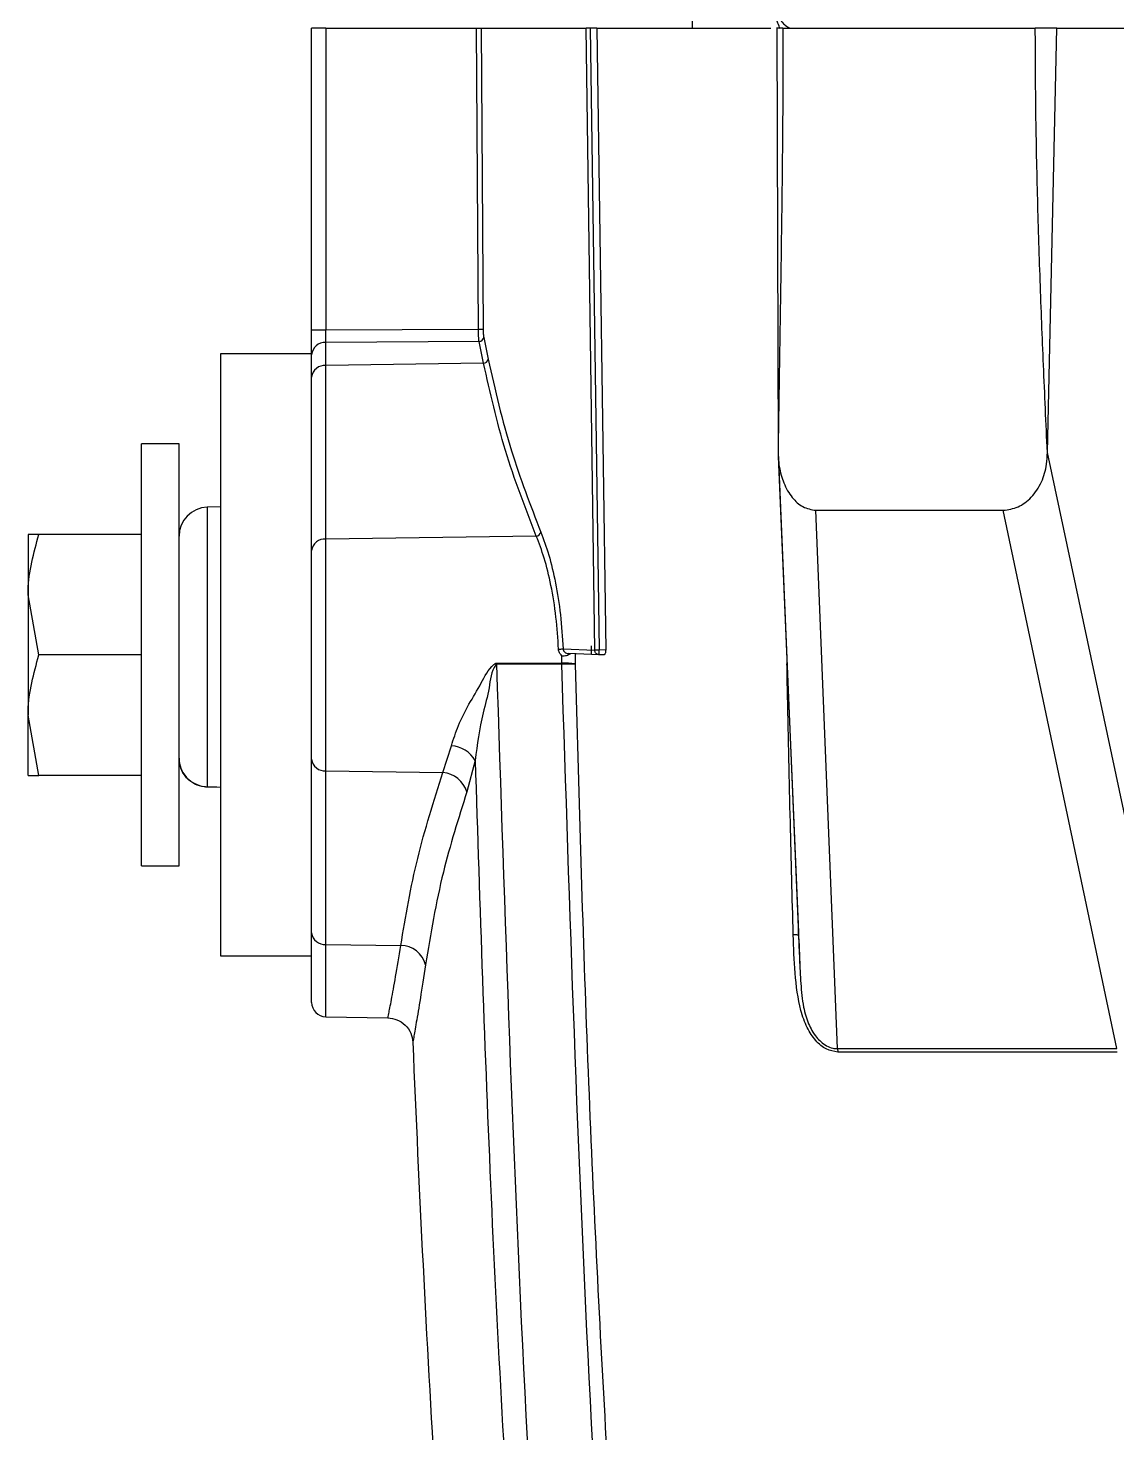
# Model space of a CAD drawing. Extents: x 7 to 113, y 1 to 87.
# Drawn here: x 44.72 to 46.978, y 7.975 to 10.888 of the extents above; entities that cross this region are included whole.
import ezdxf

# ---------------------------------------------------------------- set-up
doc = ezdxf.new("R2010")
doc.units = 0
doc.header["$MEASUREMENT"] = 0
doc.layers.add('OBJECT', color=7, linetype='CONTINUOUS')

msp = doc.modelspace()

# ---------------------------------------------------------------- linework, layer by layer
at = {"layer": 'OBJECT'}
for p, q in [((46.0984, 10.8882), (46.0984, 10.9152)), ((45.3083, 10.2624), (45.3083, 10.8882)), ((45.3375, 10.8882), (45.3083, 10.8882)), ((45.3375, 10.8882), (45.3375, 10.2624)), ((45.3375, 10.8882), (45.6503, 10.8882)), ((45.6542, 10.2639), (45.6503, 10.8882)), ((45.66, 10.8882), (45.6639, 10.2641)), ((45.66, 10.8882), (45.8773, 10.8882)), ((45.8953, 9.5984), (45.8773, 10.8882)), ((45.8862, 10.8882), (45.9042, 9.5987)), ((45.9, 10.8882), (45.8862, 10.8882)), ((45.9, 10.8882), (45.918, 9.5982)), ((45.9, 10.8882), (46.2607, 10.8882)), ((46.2728, 10.8882), (46.2754, 10.0082)), ((46.2857, 10.8882), (46.8089, 10.8882)), ((46.834, 10.0082), (46.8534, 10.8882)), ((46.8534, 10.8882), (47.0211, 10.8882)), ((45.3083, 10.2624), (45.3375, 10.2624)), ((45.3375, 10.2624), (45.6542, 10.2639)), ((45.6555, 10.2382), (45.3378, 10.2365)), ((45.3378, 10.1886), (45.3378, 10.2365)), ((45.6648, 10.1932), (45.6555, 10.2382)), ((45.6652, 10.2469), (45.6745, 10.2013)), ((45.1203, 8.9632), (45.1203, 10.2132)), ((45.1203, 10.2132), (45.3083, 10.2132)), ((45.3083, 8.9632), (45.3083, 10.2132)), ((45.6648, 10.1932), (45.3378, 10.1886)), ((45.3378, 9.8286), (45.3378, 10.1886)), ((45.0333, 10.0257), (44.9553, 10.0257)), ((44.9553, 9.1507), (44.9553, 10.0257)), ((45.0333, 9.1507), (45.0333, 10.0257)), ((46.2754, 10.0082), (46.3178, 9.007)), ((46.2759, 10), (46.3178, 9.013)), ((47.0471, 9.007), (46.834, 10.0082)), ((45.1203, 9.8952), (45.0918, 9.8945)), ((45.0918, 9.8945), (45.0918, 9.315)), ((46.3536, 9.8882), (46.7425, 9.8882)), ((46.3989, 8.7717), (46.3536, 9.8882)), ((46.9781, 8.7717), (46.7425, 9.8882)), ((44.7203, 9.8382), (44.7203, 9.7132)), ((44.9553, 9.8382), (44.7427, 9.8382)), ((45.7742, 9.8347), (45.3378, 9.8286)), ((45.3378, 9.3478), (45.3378, 9.8286)), ((44.7427, 9.5882), (44.7203, 9.7132)), ((44.7203, 9.7132), (44.7203, 9.4632)), ((44.9553, 9.5882), (44.7427, 9.5882)), ((45.8271, 9.571), (45.8268, 9.5867)), ((45.8296, 9.6007), (45.8953, 9.5984)), ((45.9042, 9.5887), (45.841, 9.5909)), ((45.8545, 9.5904), (45.8549, 9.5701)), ((45.8884, 9.5893), (45.8884, 9.6074)), ((45.918, 9.5982), (45.9042, 9.5987)), ((45.9142, 9.5884), (45.9042, 9.5887)), ((45.6917, 9.5711), (45.8271, 9.571)), ((45.8271, 9.5688), (45.6917, 9.5689)), ((45.8271, 9.571), (45.8271, 9.5688)), ((45.8549, 9.5701), (45.8549, 9.5692)), ((44.7427, 9.3382), (44.7203, 9.4632)), ((44.7203, 9.3382), (44.7203, 9.4632)), ((45.5806, 9.3444), (45.598, 9.3999)), ((45.6473, 9.369), (45.6302, 9.3041)), ((44.9553, 9.3382), (44.7427, 9.3382)), ((45.3378, 9.3478), (45.5806, 9.3444)), ((45.3378, 8.9878), (45.3378, 9.3478)), ((45.1203, 9.3131), (45.0918, 9.3139)), ((44.9553, 9.1507), (45.0333, 9.1507)), ((46.3178, 9.0069), (46.3176, 9.0193)), ((46.3178, 9.007), (46.3178, 9.0069)), ((45.3378, 8.9878), (45.4931, 8.9856)), ((45.3378, 8.8377), (45.3378, 8.9878)), ((46.3184, 8.9993), (46.3215, 8.9263)), ((45.3083, 8.9632), (45.1203, 8.9632)), ((45.3378, 8.8377), (45.4665, 8.8355)), ((46.3989, 8.7717), (46.3995, 8.7647))]:
    msp.add_line(p, q, dxfattribs=at)
at = {"layer": 'OBJECT', "flags": 128}
msp.add_lwpolyline([(45.0918, 9.315), (45.1117, 9.3144), (45.1203, 9.3142)], dxfattribs=at)
at = {"layer": 'OBJECT'}
for centre, radius, start, end in [((45.542, 19.4472), 9.184, 270.69999, 270.76034), ((45.3363, 10.2084), 0.0281, 87.0236, 175.6062), ((45.6553, 10.2482), 0.01, 271.1324, 352.4571), ((45.6646, 10.2033), 0.0101, 270.9826, 348.8073), ((45.3355, 10.1613), 0.0274, 85.209, 173.0881), ((45.0933, 9.8345), 0.06, 91.5, 180), ((45.3355, 9.8013), 0.0274, 85.2089, 173.0882), ((45.7728, 9.8458), 0.0112, 277.0341, 345.0761), ((45.817, 9.7151), 0.115, 271.6073, 276.2514), ((45.9759, 9.5937), 0.0719, 176.015, 183.985), ((44.0112, 9.57), 1.6804, 359.9629, 0.0371), ((45.8332, 9.3262), 0.2448, 84.9098, 91.4342), ((45.8532, 8.5991), 0.9701, 89.8987, 91.5438), ((45.5942, 9.3389), 0.0611, 29.5564, 86.4077), ((45.3355, 9.3751), 0.0274, 186.9118, 274.7911), ((45.575, 9.2869), 0.0578, 17.2703, 84.4675), ((45.1079, 9.3144), 0.0162, 178.0917, 181.9083), ((45.3355, 9.0151), 0.0274, 186.9119, 274.791), ((45.4932, 8.9331), 0.0525, 13.8081, 90.0654), ((45.3383, 8.8677), 0.03, 180, 269), ((96.1343, 10.8882), 50.66, 182.37923, 183.42528)]:
    msp.add_arc(centre, radius, start, end, dxfattribs=at)
for points, knots in [([(46.2801, 10.8871), (46.2783, 10.8906), (46.2745, 10.898), (46.2723, 10.9093), (46.2711, 10.9152)], [0, 0, 0, 0, 0.476233, 1, 1, 1, 1]), ([(46.274, 10.925), (46.275, 10.9211), (46.2797, 10.9035), (46.2885, 10.8947), (46.2967, 10.89), (46.2999, 10.8882)], [0, 0, 0, 0, 0.1467734, 0.6725277, 1, 1, 1, 1]), ([(45.6503, 10.8882), (45.6514, 10.8882), (45.6531, 10.8882), (45.6551, 10.8882), (45.6565, 10.8882), (45.6577, 10.8882), (45.6586, 10.8882), (45.6596, 10.8882), (45.6598, 10.8882), (45.66, 10.8882)], [0, 0, 0, 0, 0.235207, 0.351552, 0.467887, 0.584228, 0.700573, 0.816902, 1, 1, 1, 1]), ([(45.8862, 10.8882), (45.8857, 10.8882), (45.8846, 10.8882), (45.883, 10.8882), (45.8815, 10.8882), (45.8801, 10.8882), (45.879, 10.8882), (45.878, 10.8882), (45.8775, 10.8882), (45.8773, 10.8882)], [0, 0, 0, 0, 0.143851, 0.287677, 0.431526, 0.575369, 0.719208, 0.857742, 1, 1, 1, 1]), ([(46.2857, 10.8882), (46.282, 10.8882), (46.2746, 10.8882), (46.2719, 10.8882), (46.2726, 10.8882), (46.2728, 10.8882)], [0, 0, 0, 0, 0.425026, 0.850044, 1, 1, 1, 1]), ([(46.2857, 10.8882), (46.2856, 10.8333), (46.2853, 10.7184), (46.2835, 10.5438), (46.2811, 10.3658), (46.2782, 10.1873), (46.2763, 10.0686), (46.2754, 10.0082)], [0, 0, 0, 0, 0.187145, 0.391348, 0.595125, 0.793954, 1, 1, 1, 1]), ([(46.834, 10.0082), (46.8312, 10.0686), (46.8258, 10.1873), (46.8188, 10.3658), (46.8133, 10.5438), (46.8096, 10.7184), (46.8091, 10.8333), (46.8089, 10.8882)], [0, 0, 0, 0, 0.206023, 0.404822, 0.608638, 0.812834, 1, 1, 1, 1]), ([(46.8534, 10.8882), (46.8466, 10.8882), (46.8331, 10.8882), (46.8181, 10.8882), (46.8108, 10.8882), (46.8089, 10.8882)], [0, 0, 0, 0, 0.425021, 0.850046, 1, 1, 1, 1]), ([(45.3083, 10.2106), (45.3083, 10.2135), (45.3083, 10.2194), (45.3083, 10.2322), (45.3083, 10.2467), (45.3083, 10.2572), (45.3083, 10.2624)], [0, 0, 0, 0, 0.250003, 0.499813, 0.750165, 1, 1, 1, 1]), ([(45.3378, 10.2365), (45.3378, 10.238), (45.3377, 10.2409), (45.3376, 10.2473), (45.3375, 10.2546), (45.3375, 10.2598), (45.3375, 10.2624)], [0, 0, 0, 0, 0.2494547, 0.4998675, 0.749774, 1, 1, 1, 1]), ([(45.6555, 10.2382), (45.6553, 10.2396), (45.655, 10.2426), (45.6546, 10.2489), (45.6543, 10.2561), (45.6542, 10.2613), (45.6542, 10.2639)], [0, 0, 0, 0, 0.24939, 0.499166, 0.749323, 1, 1, 1, 1]), ([(45.6639, 10.2641), (45.6639, 10.2623), (45.664, 10.2589), (45.6643, 10.2541), (45.6647, 10.2498), (45.665, 10.2479), (45.6652, 10.2469)], [0, 0, 0, 0, 0.248921, 0.499835, 0.751191, 1, 1, 1, 1]), ([(45.6745, 10.2013), (45.6888, 10.1379), (45.716, 10.0173), (45.7619, 9.899), (45.7836, 9.8429)], [0, 0, 0, 0, 0.5257202, 1, 1, 1, 1]), ([(45.7742, 9.8347), (45.7513, 9.8937), (45.7055, 10.012), (45.6784, 10.1327), (45.6648, 10.1932)], [0, 0, 0, 0, 0.498477, 1, 1, 1, 1]), ([(46.2754, 10.0082), (46.2755, 10.0044), (46.2758, 9.9945), (46.2786, 9.9726), (46.2867, 9.9428), (46.3038, 9.9136), (46.3269, 9.8928), (46.3445, 9.8898), (46.3536, 9.8882)], [0, 0, 0, 0, 0.0612938, 0.1579775, 0.3530257, 0.5689643, 0.7756011, 1, 1, 1, 1]), ([(46.7425, 9.8882), (46.753, 9.8897), (46.7738, 9.8927), (46.802, 9.9139), (46.8228, 9.9451), (46.8329, 9.9788), (46.8337, 10), (46.834, 10.0082)], [0, 0, 0, 0, 0.217937, 0.435233, 0.661573, 0.868603, 1, 1, 1, 1]), ([(44.7203, 9.7132), (44.7203, 9.7162), (44.7207, 9.7584), (44.7321, 9.7998), (44.7427, 9.8382)], [0, 0, 0, 0, 0.070213, 1, 1, 1, 1]), ([(44.7427, 9.8382), (44.7335, 9.8382), (44.7216, 9.8382), (44.7206, 9.8382), (44.7203, 9.8382)], [0, 0, 0, 0, 0.7681508, 1, 1, 1, 1]), ([(45.8203, 9.6001), (45.8188, 9.6225), (45.8159, 9.6687), (45.8053, 9.7331), (45.7911, 9.7909), (45.7798, 9.8201), (45.7742, 9.8347)], [0, 0, 0, 0, 0.242737, 0.499356, 0.749988, 1, 1, 1, 1]), ([(45.7836, 9.8429), (45.7892, 9.8279), (45.8005, 9.7977), (45.8144, 9.7386), (45.8251, 9.6723), (45.8281, 9.6246), (45.8296, 9.6007)], [0, 0, 0, 0, 0.249476, 0.499686, 0.749415, 1, 1, 1, 1]), ([(45.3083, 9.3718), (45.3083, 9.3853), (45.3083, 9.4126), (45.3083, 9.4663), (45.3083, 9.5258), (45.3083, 9.5882), (45.3083, 9.6507), (45.3083, 9.7102), (45.3083, 9.7639), (45.3083, 9.7912), (45.3083, 9.8046)], [0, 0, 0, 0, 0.123305, 0.25, 0.376695, 0.5, 0.623305, 0.75, 0.876695, 1, 1, 1, 1]), ([(44.7203, 9.4632), (44.7203, 9.4662), (44.7207, 9.5084), (44.7321, 9.5498), (44.7427, 9.5882)], [0, 0, 0, 0, 0.070214, 1, 1, 1, 1]), ([(45.8268, 9.5867), (45.825, 9.5886), (45.8225, 9.5915), (45.8207, 9.5963), (45.8204, 9.5988), (45.8203, 9.6001)], [0, 0, 0, 0, 0.499445, 0.751584, 1, 1, 1, 1]), ([(45.8268, 9.5867), (45.8285, 9.5866), (45.8319, 9.5863), (45.8385, 9.5875), (45.8425, 9.5895), (45.8451, 9.5908)], [0, 0, 0, 0, 0.252438, 0.503217, 1, 1, 1, 1]), ([(45.8296, 9.6007), (45.8296, 9.6001), (45.8298, 9.5988), (45.8309, 9.5963), (45.8331, 9.5936), (45.8368, 9.5914), (45.8396, 9.5911), (45.841, 9.5909)], [0, 0, 0, 0, 0.117751, 0.236264, 0.479976, 0.736393, 1, 1, 1, 1]), ([(45.8953, 9.5984), (45.8957, 9.5985), (45.8965, 9.5985), (45.8987, 9.5986), (45.9013, 9.5986), (45.9032, 9.5987), (45.9042, 9.5987)], [0, 0, 0, 0, 0.249948, 0.499967, 0.749993, 1, 1, 1, 1]), ([(45.9042, 9.5887), (45.9041, 9.5887), (45.9039, 9.5887), (45.9034, 9.5888), (45.9023, 9.5889), (45.9003, 9.5896), (45.898, 9.5913), (45.8963, 9.5937), (45.8955, 9.5961), (45.8953, 9.5976), (45.8953, 9.5984)], [0, 0, 0, 0, 0.013718, 0.037881, 0.117462, 0.241308, 0.499767, 0.695357, 0.834141, 1, 1, 1, 1]), ([(45.918, 9.5982), (45.918, 9.5972), (45.9179, 9.5951), (45.9174, 9.5923), (45.9166, 9.5901), (45.9155, 9.5886), (45.9146, 9.5884), (45.9142, 9.5884)], [0, 0, 0, 0, 0.1904146, 0.380721, 0.5749326, 0.7832683, 1, 1, 1, 1]), ([(45.598, 9.3999), (45.6025, 9.4138), (45.6114, 9.4416), (45.6338, 9.486), (45.6595, 9.5275), (45.6749, 9.5589), (45.6882, 9.5701), (45.6902, 9.571), (45.6912, 9.5711), (45.6917, 9.5711)], [0, 0, 0, 0, 0.249937, 0.500626, 0.749427, 0.968478, 0.986306, 0.993527, 1, 1, 1, 1]), ([(45.6917, 9.5689), (45.6916, 9.5689), (45.6914, 9.5689), (45.6911, 9.5688), (45.6905, 9.5684), (45.6803, 9.5544), (45.6776, 9.5178), (45.6584, 9.4523), (45.6518, 9.4022), (45.6473, 9.369)], [0, 0, 0, 0, 0.001142, 0.002301, 0.004791, 0.01068, 0.246792, 0.502027, 1, 1, 1, 1]), ([(45.6917, 9.5689), (45.7087, 9.0494), (45.7427, 8.01), (45.8542, 6.4541), (45.9689, 5.4208), (46.0263, 4.9045)], [0, 0, 0, 0, 0.333336, 0.666886, 1, 1, 1, 1]), ([(46.1518, 4.9982), (46.0961, 5.504), (45.9847, 6.5165), (45.8765, 8.0412), (45.8436, 9.0597), (45.8271, 9.5688)], [0, 0, 0, 0, 0.33303, 0.666639, 1, 1, 1, 1]), ([(45.8549, 9.5692), (45.862, 9.3115), (45.876, 8.7993), (45.9126, 8.0364), (45.9608, 7.2687), (46.0218, 6.502), (46.0939, 5.742), (46.1512, 5.2452), (46.1793, 5.0012)], [0, 0, 0, 0, 0.168843, 0.335534, 0.500076, 0.67255, 0.839189, 1, 1, 1, 1]), ([(46.3069, 9.0076), (46.3049, 9.0854), (46.3006, 9.2503), (46.2963, 9.4379), (46.2943, 9.5477), (46.2939, 9.5704)], [0, 0, 0, 0, 0.414648, 0.879416, 1, 1, 1, 1]), ([(45.0333, 9.3739), (45.0333, 9.3737), (45.0333, 9.3669), (45.0359, 9.3531), (45.0437, 9.3399), (45.0537, 9.3291), (45.0657, 9.3204), (45.0808, 9.3156), (45.0896, 9.3151), (45.0918, 9.315)], [0, 0, 0, 0, 0.0046997, 0.2309337, 0.4575607, 0.5020059, 0.7161077, 0.9308008, 1, 1, 1, 1]), ([(45.0918, 9.3139), (45.0896, 9.314), (45.0808, 9.3145), (45.0657, 9.3194), (45.0537, 9.3282), (45.0437, 9.3393), (45.0373, 9.3503), (45.0341, 9.3628), (45.0334, 9.3696), (45.0333, 9.3725), (45.0333, 9.3737), (45.0333, 9.3739)], [0, 0, 0, 0, 0.069164, 0.283727, 0.497637, 0.542036, 0.76842, 0.905662, 0.960131, 0.995302, 1, 1, 1, 1]), ([(45.6473, 9.369), (45.6572, 9.0669), (45.6767, 8.4671), (45.7274, 7.5658), (45.7941, 6.666), (45.8761, 5.7751), (45.9441, 5.1871), (45.9775, 4.899)], [0, 0, 0, 0, 0.2022766, 0.4015017, 0.6039518, 0.8059482, 1, 1, 1, 1]), ([(44.7203, 9.3382), (44.7206, 9.3382), (44.7216, 9.3382), (44.7335, 9.3382), (44.7427, 9.3382)], [0, 0, 0, 0, 0.2318492, 1, 1, 1, 1]), ([(45.4931, 8.9856), (45.5033, 9.046), (45.5237, 9.1665), (45.5617, 9.2852), (45.5806, 9.3444)], [0, 0, 0, 0, 0.501212, 1, 1, 1, 1]), ([(45.6302, 9.3041), (45.6127, 9.2488), (45.5752, 9.1302), (45.555, 9.0099), (45.5442, 8.9457)], [0, 0, 0, 0, 0.4662685, 1, 1, 1, 1]), ([(45.3083, 8.8677), (45.3083, 8.8696), (45.3083, 8.8734), (45.3083, 8.9037), (45.3083, 8.9485), (45.3083, 8.991), (45.3083, 9.0118)], [0, 0, 0, 0, 0.258384, 0.513253, 0.761369, 1, 1, 1, 1]), ([(46.3995, 8.7647), (46.3913, 8.766), (46.375, 8.7687), (46.353, 8.7873), (46.3347, 8.8149), (46.3181, 8.862), (46.3098, 8.9286), (46.3079, 8.9813), (46.3069, 9.0076)], [0, 0, 0, 0, 0.125023, 0.250261, 0.372599, 0.500558, 0.750171, 1, 1, 1, 1]), ([(46.3178, 9.0069), (46.3178, 9.0071), (46.3176, 9.0075), (46.3105, 9.0076), (46.3069, 9.0076)], [0, 0, 0, 0, 0.499997, 1, 1, 1, 1]), ([(46.3178, 9.0069), (46.3185, 8.9903), (46.3199, 8.9571), (46.3222, 8.9076), (46.3265, 8.8611), (46.336, 8.8283), (46.3459, 8.8081), (46.3545, 8.7958), (46.3648, 8.7853), (46.376, 8.7773), (46.3878, 8.7724), (46.3955, 8.7719), (46.3989, 8.7717)], [0, 0, 0, 0, 0.167655, 0.336418, 0.499288, 0.624455, 0.681335, 0.749952, 0.805262, 0.875044, 0.94588, 1, 1, 1, 1]), ([(45.4665, 8.8355), (45.4668, 8.8373), (45.4676, 8.8409), (45.4734, 8.871), (45.4821, 8.9175), (45.4894, 8.963), (45.4931, 8.9856)], [0, 0, 0, 0, 0.243884, 0.498629, 0.749525, 1, 1, 1, 1]), ([(45.5442, 8.9457), (45.5406, 8.9215), (45.5334, 8.8731), (45.5249, 8.8236), (45.5191, 8.7911), (45.5184, 8.7871), (45.518, 8.7851)], [0, 0, 0, 0, 0.250229, 0.500882, 0.749824, 1, 1, 1, 1]), ([(45.4665, 8.8355), (45.4728, 8.8347), (45.486, 8.833), (45.5031, 8.8214), (45.5151, 8.8046), (45.5171, 8.7915), (45.518, 8.7851)], [0, 0, 0, 0, 0.240853, 0.499999, 0.759144, 1, 1, 1, 1]), ([(46.3989, 8.7717), (46.4864, 8.7717), (46.6614, 8.7718), (46.8725, 8.7717), (46.9781, 8.7717)], [0, 0, 0, 0, 0.499779, 1, 1, 1, 1]), ([(46.9786, 8.7647), (46.873, 8.7646), (46.662, 8.7646), (46.487, 8.7646), (46.3995, 8.7647)], [0, 0, 0, 0, 0.500003, 1, 1, 1, 1])]:
    msp.add_open_spline(points, degree=3, knots=knots, dxfattribs=at)

doc.saveas('drawing.dxf')
